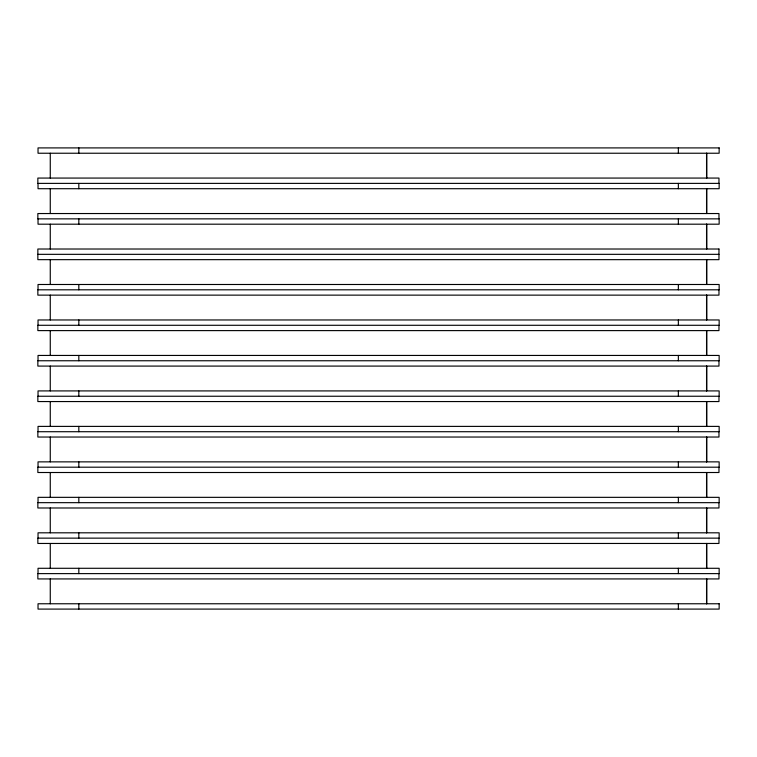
<?xml version="1.0" encoding="UTF-8"?>
<svg xmlns="http://www.w3.org/2000/svg" width="757" height="757" viewBox="0 0 757 757"><rect width="100%" height="100%" fill="white"/><g stroke="black" fill="none" stroke-linecap="round" stroke-linejoin="round"><path stroke-width="1.14" d="M37.85 254.333L718.97 254.333M718.97 183.383L718.97 178.065L37.85 178.065L37.85 183.383L719.15 183.383L719.15 188.711L38.03 188.711L38.03 183.383M718.97 218.858L718.97 213.54L37.85 213.54L37.85 218.858L719.15 218.858L719.15 224.186L38.03 224.186L38.03 218.858M718.97 289.808L718.97 295.135L37.85 295.135L37.85 289.808L719.15 289.808L719.15 284.49L38.03 284.49L38.03 289.808M718.97 325.283L718.97 330.61L37.85 330.61L37.85 325.283L719.15 325.283L719.15 319.965L38.03 319.965L38.03 325.283M718.97 360.758L718.97 366.085L37.85 366.085L37.85 360.758L719.15 360.758L719.15 355.44L38.03 355.44L38.03 360.758M718.97 396.242L718.97 401.56L37.85 401.56L37.85 396.242L719.15 396.242L719.15 390.915L38.03 390.915L38.03 396.242M718.97 431.717L718.97 437.035L37.85 437.035L37.85 431.717L719.15 431.717L719.15 426.39L38.03 426.39L38.03 431.717M718.97 467.192L718.97 472.51L37.85 472.51L37.85 467.192L719.15 467.192L719.15 461.865L38.03 461.865L38.03 467.192M718.97 502.667L718.97 507.985L37.85 507.985L37.85 502.667L719.15 502.667L719.15 497.34L38.03 497.34L38.03 502.667M718.97 538.142L718.97 543.46L37.85 543.46L37.85 538.142L719.15 538.142L719.15 532.814L38.03 532.814L38.03 538.142M718.97 573.617L718.97 578.935L37.85 578.935L37.85 573.617L719.15 573.617L719.15 568.289L38.03 568.289L38.03 573.617M706.735 153.236L706.735 178.065M706.735 188.711L706.735 213.54M706.735 224.186L706.735 249.015M706.735 259.66L706.735 284.49M706.735 295.135L706.735 319.965M706.735 330.61L706.735 355.44M706.735 366.085L706.735 390.915M706.735 401.56L706.735 426.39M706.735 437.035L706.735 461.865M706.735 472.51L706.735 497.34M706.735 507.985L706.735 532.814M706.735 543.46L706.735 568.289M706.735 578.935L706.735 603.764M706.555 153.236L706.555 178.065M706.555 188.711L706.555 213.54M706.555 224.186L706.555 249.015M706.555 259.66L706.555 284.49M706.555 295.135L706.555 319.965M706.555 330.61L706.555 355.44M706.555 366.085L706.555 390.915M706.555 401.56L706.555 426.39M706.555 437.035L706.555 461.865M706.555 472.51L706.555 497.34M706.555 507.985L706.555 532.814M706.555 543.46L706.555 568.289M706.555 578.935L706.555 603.764M678.357 147.908L678.357 153.236M678.357 183.383L678.357 188.711M678.357 218.858L678.357 224.186M678.357 284.49L678.357 289.808M678.357 319.965L678.357 325.283M678.357 355.44L678.357 360.758M678.357 390.915L678.357 396.242M678.357 426.39L678.357 431.717M678.357 461.865L678.357 467.192M678.357 497.34L678.357 502.667M678.357 532.814L678.357 538.142M678.357 568.289L678.357 573.617M678.357 603.764L678.357 609.092M78.823 147.908L78.823 153.236M78.823 183.383L78.823 188.711M78.823 218.858L78.823 224.186M78.823 284.49L78.823 289.808M78.823 319.965L78.823 325.283M78.823 355.44L78.823 360.758M78.823 390.915L78.823 396.242M78.823 426.39L78.823 431.717M78.823 461.865L78.823 467.192M78.823 497.34L78.823 502.667M78.823 532.814L78.823 538.142M78.823 568.289L78.823 573.617M78.823 603.764L78.823 609.092M50.265 153.236L50.265 178.065M50.265 188.711L50.265 213.54M50.265 224.186L50.265 249.015M50.265 259.66L50.265 284.49M50.265 295.135L50.265 319.965M50.265 330.61L50.265 355.44M50.265 366.085L50.265 390.915M50.265 401.56L50.265 426.39M50.265 437.035L50.265 461.865M50.265 472.51L50.265 497.34M50.265 507.985L50.265 532.814M50.265 543.46L50.265 568.289M50.265 578.935L50.265 603.764M719.15 147.908L38.03 147.908L38.03 153.236L719.15 153.236L719.15 147.908M718.97 249.015L37.85 249.015L37.85 259.66L718.97 259.66L718.97 249.015M719.15 603.764L38.03 603.764L38.03 609.092L719.15 609.092L719.15 603.764"/></g></svg>
